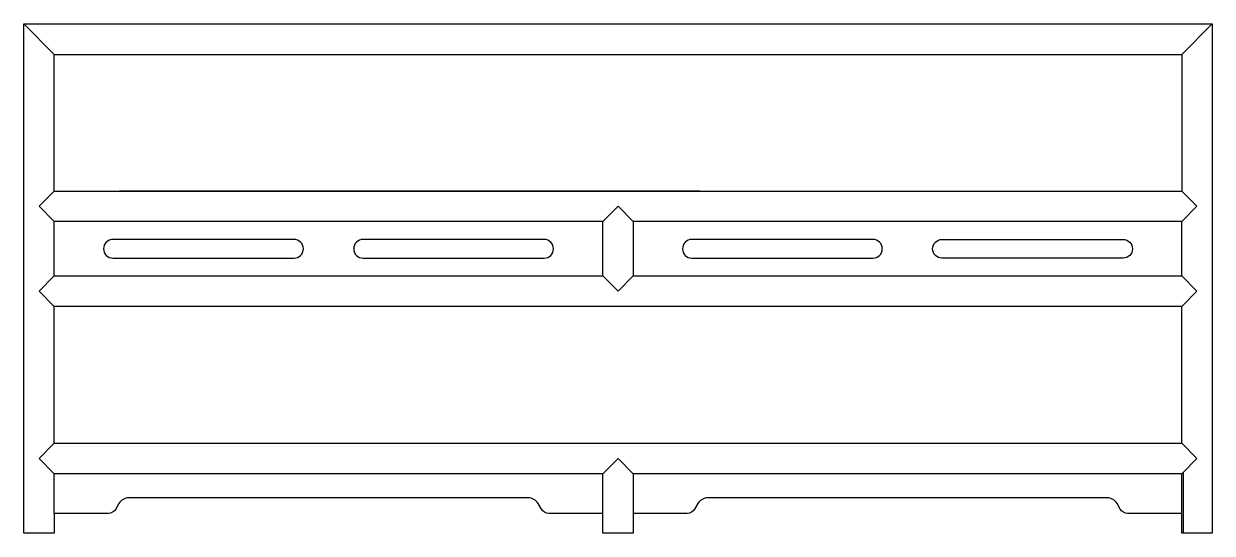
# Model space of a CAD drawing. Header units: metres. Extents: x 3097 to 5197, y 3492 to 4392.
import ezdxf

# ---------------------------------------------------------------- set-up
doc = ezdxf.new("R2010")
doc.units = ezdxf.units.M
for name, color, linetype in [('3', 3, 'Continuous'), ('4', 4, 'Continuous'), ('7', 7, 'Continuous')]:
    doc.layers.add(name, color=color, linetype=linetype)

msp = doc.modelspace()

# ---------------------------------------------------------------- linework, layer by layer
at = {"layer": '3'}
for p, q in [((3151.03, 4338.03), (3097.03, 4392.03)), ((5197.03, 4392.03), (5143.03, 4338.03)), ((5143.03, 4096.53), (5143.03, 4096.53)), ((5143.03, 4042.53), (5143.03, 4042.53)), ((5143.03, 3946.53), (5143.03, 3946.53)), ((5143.03, 3892.53), (5143.03, 3892.53)), ((5143.03, 3651.03), (5143.03, 3651.03)), ((5143.03, 3597.03), (5143.03, 3597.03)), ((5146.03, 3492.03), (5146.03, 3600.03))]:
    msp.add_line(p, q, dxfattribs=at)
for points in [[(3254.53, 3978.03), (3574.53, 3978.03, 1), (3574.53, 4011.03), (3254.53, 4011.03, 1)], [(4016.53, 4011.03), (3696.53, 4011.03, 1), (3696.53, 3978.03), (4016.53, 3978.03, 1)], [(4277.53, 4011.03, 1), (4277.53, 3978.03), (4597.53, 3978.03, 1), (4597.53, 4011.03)], [(4719.53, 4011.03), (5039.53, 4011.03, -1), (5039.53, 3978.03), (4719.53, 3978.03, -1)]]:
    msp.add_lwpolyline(points, format="xyb", close=True, dxfattribs=at)
at = {"layer": '4'}
msp.add_lwpolyline([(4120.03, 3492.03), (4120.03, 3527.03), (4024.57, 3527.03, -0.27), (4011.58, 3534.53), (4005.8, 3544.53, 0.27), (3988.48, 3554.53), (3282.58, 3554.53, 0.27), (3265.26, 3544.53), (3259.48, 3534.53, -0.27), (3246.49, 3527.03), (3151.03, 3527.03), (3151.03, 3492.03), (3097.03, 3492.03), (3097.03, 4392.03), (5197.03, 4392.03), (5197.03, 3492.03), (5143.03, 3492.03), (5143.03, 3527.03), (5047.57, 3527.03, -0.27), (5034.58, 3534.53), (5028.8, 3544.53, 0.27), (5011.48, 3554.53), (4305.58, 3554.53, 0.27), (4288.26, 3544.53), (4282.48, 3534.53, -0.27), (4269.49, 3527.03), (4174.03, 3527.03), (4174.03, 3492.03)], format="xyb", close=True, dxfattribs=at)
at = {"layer": '7'}
for p, q in [((4147.03, 4096.53), (3266.21, 4096.53)), ((4291.83, 4096.53), (3411.02, 4096.53)), ((3151.03, 3946.53), (3151.03, 4042.53)), ((4120.03, 3946.53), (4120.03, 4042.53)), ((4174.03, 4042.53), (4174.03, 3946.53)), ((5143.03, 3946.53), (5143.03, 4042.53)), ((3151.03, 3651.03), (3151.03, 3892.53)), ((5143.03, 3651.03), (5143.03, 3892.53)), ((3151.03, 3527.03), (3151.03, 3597.03)), ((4120.03, 3527.03), (4120.03, 3597.03)), ((4174.03, 3597.03), (4174.03, 3527.03)), ((5143.03, 3527.03), (5143.03, 3597.03))]:
    msp.add_line(p, q, dxfattribs=at)
msp.add_lwpolyline([(3151.03, 4096.53), (3151.03, 4338.03), (5143.03, 4338.03), (5143.03, 4096.53)], dxfattribs=at)
for points in [[(5170.03, 4069.53), (5143.03, 4042.53), (4174.03, 4042.53), (4147.03, 4069.53), (4120.03, 4042.53), (3151.03, 4042.53), (3124.03, 4069.53), (3151.03, 4096.53), (5143.03, 4096.53)], [(3124.03, 3919.53), (3151.03, 3946.53), (4120.03, 3946.53), (4147.03, 3919.53), (4174.03, 3946.53), (5143.03, 3946.53), (5170.03, 3919.53), (5143.03, 3892.53), (3151.03, 3892.53)], [(5143.03, 3597.03), (4174.03, 3597.03), (4147.03, 3624.03), (4120.03, 3597.03), (3151.03, 3597.03), (3124.03, 3624.03), (3151.03, 3651.03), (5143.03, 3651.03), (5170.03, 3624.03)]]:
    msp.add_lwpolyline(points, close=True, dxfattribs=at)

doc.saveas('drawing.dxf')
